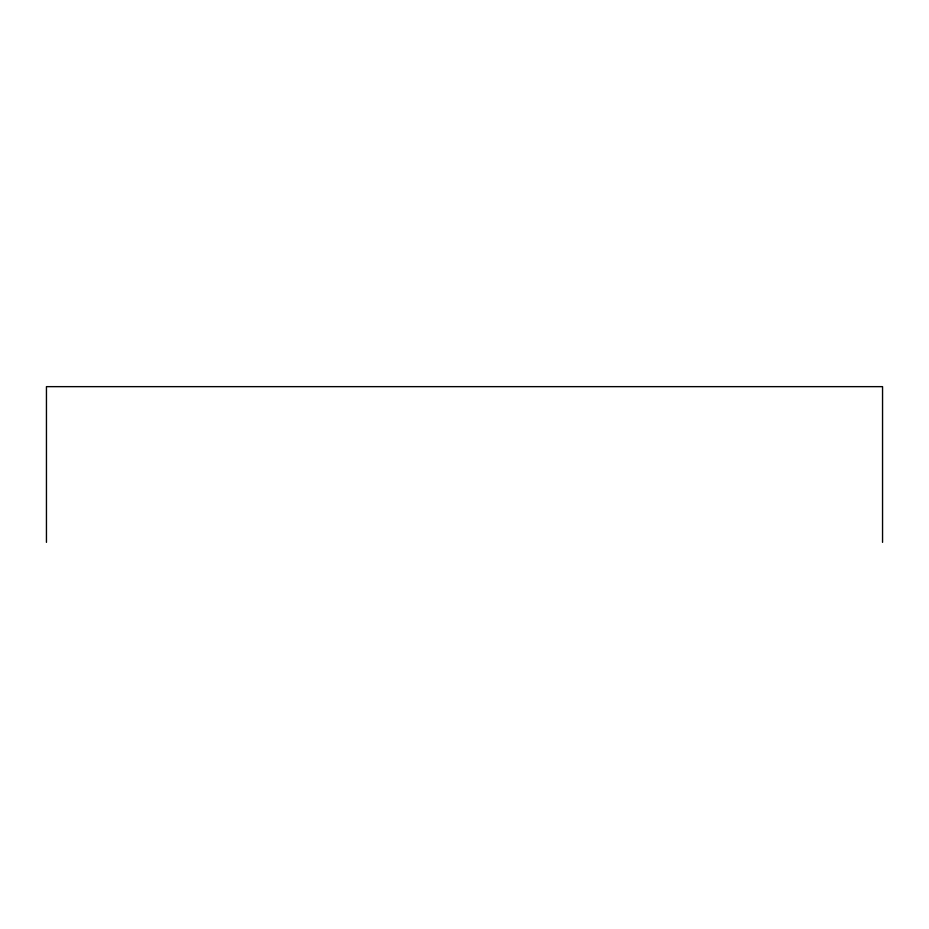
<?xml version="1.0" encoding="UTF-8"?>
<svg xmlns="http://www.w3.org/2000/svg" width="929" height="929" viewBox="0 0 929 929"><rect width="100%" height="100%" fill="white"/><g stroke="black" fill="none" stroke-linecap="round" stroke-linejoin="round"><path stroke-width="1.39" d="M882.55 542.35L882.55 386.65L46.45 386.65L46.45 542.35"/></g></svg>
